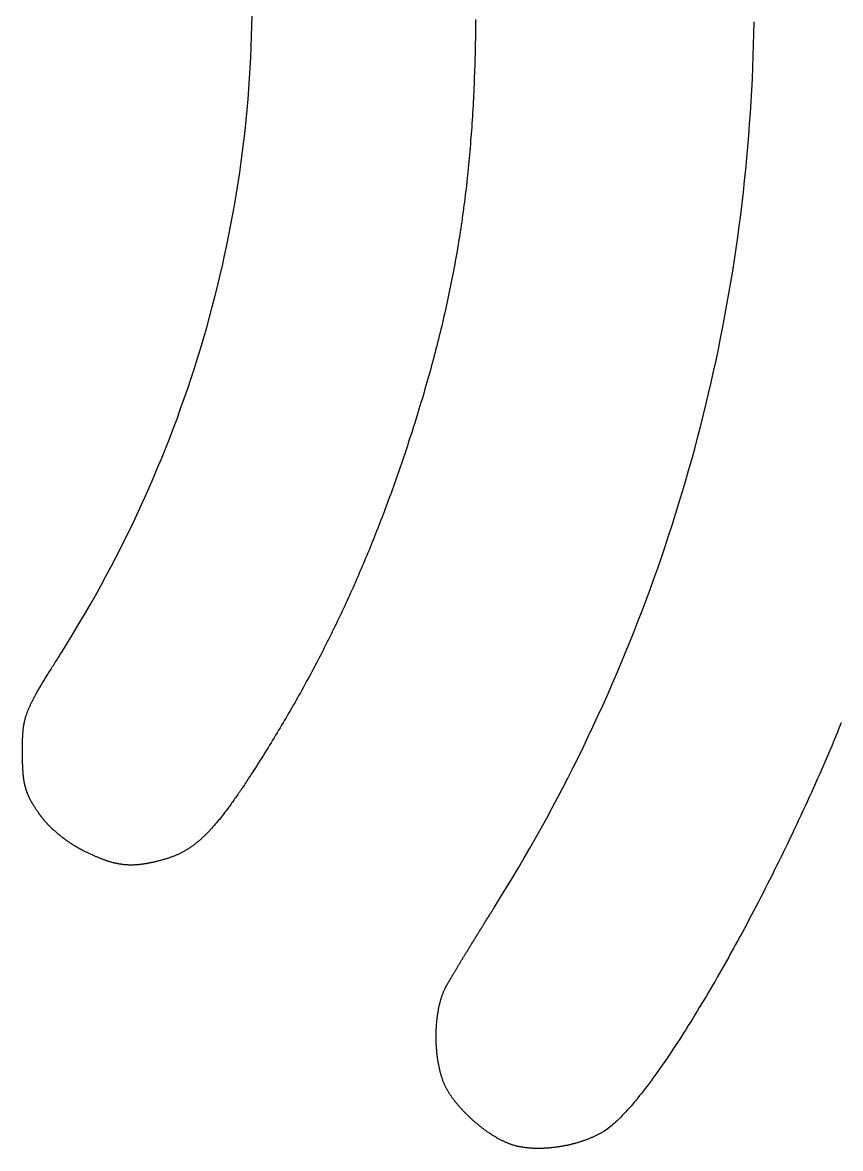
# Model space of a CAD drawing. Extents: x 0 to 527, y 0 to 420.
# Drawn here: x 504.28 to 508.03, y 26.54 to 31.71 of the extents above; entities that cross this region are included whole.
import ezdxf

# ---------------------------------------------------------------- set-up
doc = ezdxf.new("R2010")
doc.units = 0
doc.layers.get('0').update_dxf_attribs({"linetype": 'CONTINUOUS'})
doc.layers.add('LAYER_1', color=7, linetype='CONTINUOUS')

# ---------------------------------------------------------------- blocks, each defined once
blk = doc.blocks.new('LOGO')
at = {"layer": 'LAYER_1', "color": 5}
for points in [[(198.716, 95.4101, 0), (199.006, 95.8737, 0), (199.291, 96.3391, 0), (199.572, 96.8062, 0), (199.848, 97.2749, 0), (200.12, 97.7454, 0), (200.387, 98.2174, 0), (200.65, 98.6911, 0), (200.908, 99.1663, 0), (201.161, 99.643, 0), (201.41, 100.121, 0), (201.655, 100.601, 0), (201.895, 101.082, 0), (202.131, 101.565, 0), (202.362, 102.049, 0), (202.588, 102.534, 0), (202.81, 103.021, 0), (203.028, 103.509, 0), (203.24, 103.999, 0), (203.449, 104.489, 0), (203.653, 104.981, 0), (203.852, 105.474, 0), (204.047, 105.969, 0), (204.237, 106.464, 0), (204.423, 106.961, 0), (204.604, 107.458, 0), (204.781, 107.957, 0), (204.954, 108.457, 0), (205.121, 108.958, 0), (205.284, 109.459, 0), (205.443, 109.962, 0), (205.597, 110.466, 0), (205.747, 110.971, 0), (205.892, 111.476, 0), (206.033, 111.982, 0), (206.169, 112.489, 0), (206.3, 112.997, 0), (206.427, 113.506, 0), (206.55, 114.015, 0), (206.668, 114.526, 0), (206.781, 115.036, 0), (206.89, 115.548, 0), (206.994, 116.06, 0), (207.094, 116.573, 0), (207.189, 117.086, 0), (207.28, 117.6, 0), (207.366, 118.114, 0), (207.448, 118.629, 0), (207.525, 119.144, 0), (207.598, 119.66, 0), (207.666, 120.176, 0), (207.73, 120.693, 0), (207.789, 121.209, 0), (207.843, 121.727, 0), (207.893, 122.244, 0), (207.939, 122.762, 0), (207.98, 123.28, 0), (208.016, 123.798, 0), (208.048, 124.316, 0), (208.076, 124.835, 0), (208.098, 125.353, 0), (208.117, 125.872, 0), (208.131, 126.391, 0), (208.14, 126.91, 0)], [(220.139, 82.7983, 0), (220.44, 83.2806, 0), (220.737, 83.7647, 0), (221.031, 84.2506, 0), (221.322, 84.7383, 0), (221.609, 85.2278, 0), (221.892, 85.7191, 0), (222.173, 86.212, 0), (222.449, 86.7067, 0), (222.722, 87.203, 0), (222.992, 87.701, 0), (223.258, 88.2007, 0), (223.52, 88.7019, 0), (223.779, 89.2048, 0), (224.035, 89.7092, 0), (224.287, 90.2153, 0), (224.535, 90.7228, 0), (224.78, 91.2319, 0), (225.021, 91.7424, 0), (225.259, 92.2545, 0), (225.493, 92.768, 0), (225.724, 93.2829, 0), (225.951, 93.7992, 0), (226.175, 94.317, 0), (226.395, 94.8361, 0), (226.611, 95.3566, 0), (226.824, 95.8783, 0), (227.033, 96.4015, 0), (227.239, 96.9259, 0), (227.442, 97.4515, 0), (227.64, 97.9785, 0), (227.835, 98.5066, 0), (228.027, 99.036, 0), (228.215, 99.5665, 0), (228.399, 100.098, 0), (228.58, 100.631, 0), (228.757, 101.165, 0), (228.931, 101.7, 0), (229.101, 102.236, 0), (229.267, 102.774, 0), (229.43, 103.312, 0), (229.589, 103.851, 0), (229.745, 104.391, 0), (229.897, 104.933, 0), (230.045, 105.475, 0), (230.19, 106.018, 0), (230.331, 106.562, 0), (230.469, 107.107, 0), (230.602, 107.653, 0), (230.733, 108.2, 0), (230.859, 108.748, 0), (230.983, 109.296, 0), (231.102, 109.845, 0), (231.218, 110.395, 0), (231.33, 110.946, 0), (231.438, 111.497, 0), (231.543, 112.049, 0), (231.644, 112.602, 0), (231.742, 113.156, 0), (231.836, 113.71, 0), (231.926, 114.265, 0), (232.013, 114.82, 0), (232.096, 115.376, 0), (232.175, 115.933, 0), (232.251, 116.49, 0), (232.323, 117.048, 0), (232.391, 117.606, 0), (232.456, 118.165, 0), (232.516, 118.724, 0), (232.574, 119.283, 0), (232.627, 119.843, 0), (232.677, 120.404, 0), (232.723, 120.964, 0), (232.766, 121.525, 0), (232.805, 122.087, 0), (232.84, 122.649, 0), (232.871, 123.211, 0), (232.899, 123.773, 0), (232.923, 124.336, 0), (232.943, 124.899, 0), (232.96, 125.462, 0), (232.973, 126.025, 0), (232.982, 126.589, 0)], [(219.2, 126.704, 0), (219.199, 126.509, 0), (219.197, 126.316, 0), (219.195, 126.123, 0), (219.192, 125.932, 0), (219.189, 125.741, 0), (219.185, 125.551, 0), (219.182, 125.362, 0), (219.178, 125.173, 0), (219.173, 124.986, 0), (219.169, 124.799, 0), (219.163, 124.613, 0), (219.158, 124.428, 0), (219.152, 124.243, 0), (219.146, 124.06, 0), (219.139, 123.877, 0), (219.132, 123.694, 0), (219.125, 123.513, 0), (219.118, 123.332, 0), (219.11, 123.152, 0), (219.101, 122.973, 0), (219.092, 122.794, 0), (219.083, 122.616, 0), (219.074, 122.438, 0), (219.064, 122.261, 0), (219.054, 122.085, 0), (219.043, 121.909, 0), (219.032, 121.734, 0), (219.02, 121.56, 0), (219.009, 121.386, 0), (218.996, 121.213, 0), (218.984, 121.04, 0), (218.971, 120.868, 0), (218.957, 120.696, 0), (218.944, 120.525, 0), (218.929, 120.354, 0), (218.915, 120.184, 0), (218.9, 120.014, 0), (218.885, 119.844, 0), (218.869, 119.676, 0), (218.853, 119.507, 0), (218.836, 119.339, 0), (218.819, 119.172, 0), (218.802, 119.004, 0), (218.784, 118.838, 0), (218.765, 118.671, 0), (218.747, 118.505, 0), (218.728, 118.339, 0), (218.708, 118.174, 0), (218.688, 118.009, 0), (218.668, 117.844, 0), (218.647, 117.68, 0), (218.626, 117.516, 0), (218.604, 117.352, 0), (218.582, 117.189, 0), (218.56, 117.025, 0), (218.537, 116.862, 0), (218.513, 116.699, 0), (218.489, 116.537, 0), (218.465, 116.375, 0), (218.44, 116.212, 0), (218.415, 116.05, 0), (218.39, 115.889, 0), (218.363, 115.727, 0), (218.337, 115.566, 0), (218.31, 115.404, 0), (218.283, 115.243, 0), (218.255, 115.082, 0), (218.226, 114.921, 0), (218.198, 114.76, 0), (218.168, 114.599, 0), (218.139, 114.439, 0), (218.108, 114.278, 0), (218.078, 114.117, 0), (218.047, 113.957, 0), (218.015, 113.796, 0), (217.983, 113.636, 0), (217.951, 113.475, 0), (217.917, 113.314, 0), (217.884, 113.154, 0), (217.85, 112.993, 0), (217.816, 112.832, 0), (217.781, 112.672, 0), (217.745, 112.511, 0), (217.709, 112.35, 0), (217.673, 112.189, 0), (217.636, 112.028, 0), (217.599, 111.867, 0), (217.561, 111.705, 0), (217.523, 111.544, 0), (217.484, 111.382, 0), (217.444, 111.22, 0), (217.404, 111.058, 0), (217.364, 110.896, 0), (217.323, 110.734, 0), (217.282, 110.571, 0), (217.24, 110.408, 0), (217.198, 110.245, 0), (217.155, 110.082, 0), (217.111, 109.918, 0), (217.067, 109.754, 0), (217.023, 109.59, 0), (216.978, 109.426, 0), (216.932, 109.261, 0), (216.886, 109.096, 0), (216.84, 108.93, 0), (216.793, 108.764, 0), (216.745, 108.598, 0), (216.697, 108.432, 0), (216.649, 108.265, 0), (216.599, 108.098, 0), (216.55, 107.93, 0), (216.499, 107.762, 0), (216.449, 107.593, 0), (216.397, 107.424, 0), (216.345, 107.255, 0), (216.293, 107.085, 0), (216.24, 106.915, 0), (216.186, 106.744, 0), (216.132, 106.572, 0), (216.078, 106.4, 0), (216.023, 106.228, 0), (215.967, 106.055, 0)], [(215.967, 106.055, 0), (215.919, 105.908, 0), (215.872, 105.762, 0), (215.824, 105.616, 0), (215.775, 105.47, 0), (215.727, 105.325, 0), (215.679, 105.18, 0), (215.63, 105.035, 0), (215.582, 104.891, 0), (215.533, 104.747, 0), (215.484, 104.604, 0), (215.434, 104.461, 0), (215.385, 104.318, 0), (215.335, 104.176, 0), (215.286, 104.034, 0), (215.236, 103.892, 0), (215.186, 103.751, 0), (215.135, 103.61, 0), (215.085, 103.469, 0), (215.034, 103.329, 0), (214.983, 103.189, 0), (214.932, 103.05, 0), (214.881, 102.91, 0), (214.83, 102.772, 0), (214.778, 102.633, 0), (214.726, 102.495, 0), (214.674, 102.357, 0), (214.622, 102.219, 0), (214.57, 102.082, 0), (214.517, 101.945, 0), (214.465, 101.808, 0), (214.412, 101.672, 0), (214.359, 101.536, 0), (214.305, 101.4, 0), (214.252, 101.264, 0), (214.198, 101.129, 0), (214.144, 100.994, 0), (214.09, 100.859, 0), (214.035, 100.725, 0), (213.981, 100.591, 0), (213.926, 100.457, 0), (213.871, 100.323, 0), (213.816, 100.19, 0), (213.76, 100.057, 0), (213.704, 99.9238, 0), (213.649, 99.7912, 0), (213.592, 99.6588, 0), (213.536, 99.5267, 0), (213.479, 99.3948, 0), (213.423, 99.2632, 0), (213.365, 99.1318, 0), (213.308, 99.0006, 0), (213.251, 98.8697, 0), (213.193, 98.7389, 0), (213.135, 98.6084, 0), (213.077, 98.4781, 0), (213.018, 98.3481, 0), (212.959, 98.2182, 0), (212.9, 98.0885, 0), (212.841, 97.9591, 0), (212.782, 97.8298, 0), (212.722, 97.7007, 0), (212.662, 97.5719, 0), (212.602, 97.4432, 0), (212.541, 97.3147, 0), (212.48, 97.1863, 0), (212.419, 97.0582, 0), (212.358, 96.9302, 0), (212.297, 96.8024, 0), (212.235, 96.6748, 0), (212.173, 96.5473, 0), (212.11, 96.42, 0), (212.048, 96.2928, 0), (211.985, 96.1658, 0), (211.922, 96.039, 0), (211.858, 95.9123, 0), (211.795, 95.7857, 0), (211.731, 95.6593, 0), (211.666, 95.533, 0), (211.602, 95.4069, 0), (211.537, 95.2808, 0), (211.472, 95.1549, 0), (211.407, 95.0292, 0), (211.341, 94.9035, 0), (211.275, 94.778, 0), (211.209, 94.6525, 0), (211.142, 94.5272, 0), (211.076, 94.402, 0), (211.008, 94.2769, 0), (210.941, 94.1518, 0), (210.873, 94.0269, 0), (210.805, 93.9021, 0), (210.737, 93.7773, 0), (210.668, 93.6527, 0), (210.599, 93.5281, 0), (210.53, 93.4036, 0), (210.461, 93.2791, 0), (210.391, 93.1548, 0), (210.321, 93.0305, 0), (210.25, 92.9062, 0), (210.18, 92.7821, 0), (210.108, 92.658, 0), (210.037, 92.5339, 0), (209.965, 92.4099, 0), (209.893, 92.2859, 0), (209.821, 92.162, 0), (209.748, 92.0381, 0), (209.675, 91.9142, 0), (209.602, 91.7904, 0), (209.528, 91.6666, 0), (209.454, 91.5429, 0), (209.38, 91.4191, 0), (209.305, 91.2954, 0), (209.23, 91.1717, 0), (209.155, 91.048, 0), (209.079, 90.9243, 0), (209.003, 90.8006, 0), (208.927, 90.6769, 0), (208.85, 90.5532, 0), (208.773, 90.4295, 0), (208.696, 90.3058, 0), (208.618, 90.1821, 0), (208.54, 90.0584, 0), (208.461, 89.9346, 0), (208.383, 89.8108, 0), (208.303, 89.687, 0), (208.224, 89.5632, 0), (208.144, 89.4393, 0)], [(196.776, 90.4712, 0), (196.776, 90.5137, 0), (196.776, 90.5555, 0), (196.776, 90.5968, 0), (196.776, 90.6375, 0), (196.776, 90.6776, 0), (196.776, 90.7172, 0), (196.777, 90.7562, 0), (196.777, 90.7946, 0), (196.777, 90.8326, 0), (196.778, 90.87, 0), (196.778, 90.907, 0), (196.779, 90.9435, 0), (196.779, 90.9795, 0), (196.78, 91.015, 0), (196.781, 91.0501, 0), (196.782, 91.0848, 0), (196.783, 91.1191, 0), (196.784, 91.1529, 0), (196.785, 91.1864, 0), (196.786, 91.2195, 0), (196.788, 91.2523, 0), (196.789, 91.2847, 0), (196.791, 91.3168, 0), (196.793, 91.3485, 0), (196.795, 91.38, 0), (196.797, 91.4111, 0), (196.799, 91.442, 0), (196.802, 91.4726, 0), (196.805, 91.5029, 0), (196.807, 91.5331, 0), (196.81, 91.5629, 0), (196.813, 91.5926, 0), (196.817, 91.6221, 0), (196.82, 91.6514, 0), (196.824, 91.6805, 0), (196.828, 91.7094, 0), (196.832, 91.7383, 0), (196.837, 91.7669, 0), (196.841, 91.7955, 0), (196.846, 91.8239, 0), (196.851, 91.8523, 0), (196.856, 91.8806, 0), (196.862, 91.9088, 0), (196.867, 91.9369, 0), (196.873, 91.9651, 0), (196.88, 91.9932, 0), (196.886, 92.0212, 0), (196.893, 92.0493, 0), (196.9, 92.0774, 0), (196.907, 92.1055, 0), (196.915, 92.1337, 0), (196.923, 92.1619, 0), (196.931, 92.1902, 0), (196.94, 92.2186, 0), (196.948, 92.2471, 0), (196.957, 92.2756, 0), (196.967, 92.3043, 0), (196.976, 92.3331, 0), (196.987, 92.3621, 0), (196.997, 92.3912, 0), (197.008, 92.4206, 0), (197.019, 92.45, 0), (197.03, 92.4797, 0), (197.042, 92.5097, 0), (197.054, 92.5398, 0), (197.066, 92.5702, 0), (197.079, 92.6008, 0), (197.092, 92.6317, 0), (197.106, 92.6629, 0), (197.12, 92.6944, 0), (197.134, 92.7262, 0), (197.149, 92.7583, 0), (197.164, 92.7907, 0), (197.179, 92.8235, 0), (197.195, 92.8567, 0), (197.212, 92.8902, 0), (197.228, 92.9241, 0), (197.246, 92.9584, 0), (197.263, 92.9932, 0), (197.281, 93.0283, 0), (197.3, 93.0639, 0), (197.319, 93.1, 0), (197.338, 93.1365, 0), (197.358, 93.1735, 0), (197.378, 93.211, 0), (197.399, 93.249, 0), (197.42, 93.2876, 0), (197.442, 93.3266, 0), (197.464, 93.3663, 0), (197.487, 93.4064, 0), (197.51, 93.4472, 0), (197.534, 93.4885, 0), (197.558, 93.5305, 0), (197.582, 93.573, 0), (197.608, 93.6162, 0), (197.633, 93.66, 0), (197.66, 93.7045, 0), (197.686, 93.7497, 0), (197.714, 93.7955, 0), (197.741, 93.8421, 0), (197.77, 93.8893, 0), (197.799, 93.9373, 0), (197.828, 93.986, 0), (197.858, 94.0354, 0), (197.889, 94.0856, 0), (197.92, 94.1366, 0), (197.952, 94.1884, 0), (197.984, 94.2409, 0), (198.017, 94.2943, 0), (198.051, 94.3486, 0), (198.085, 94.4036, 0), (198.119, 94.4595, 0), (198.155, 94.5163, 0), (198.191, 94.574, 0), (198.227, 94.6326, 0), (198.264, 94.692, 0), (198.302, 94.7524, 0), (198.341, 94.8138, 0), (198.38, 94.876, 0), (198.42, 94.9393, 0), (198.46, 95.0035, 0), (198.501, 95.0687, 0), (198.543, 95.1349, 0), (198.585, 95.2022, 0), (198.628, 95.2704, 0), (198.672, 95.3397, 0), (198.716, 95.4101, 0)], [(237.297, 91.9069, 0), (237.204, 91.6796, 0), (237.111, 91.4519, 0), (237.017, 91.2239, 0), (236.922, 90.9955, 0), (236.826, 90.7668, 0), (236.729, 90.5378, 0), (236.631, 90.3086, 0), (236.533, 90.0793, 0), (236.433, 89.8497, 0), (236.333, 89.6201, 0), (236.233, 89.3903, 0), (236.131, 89.1605, 0), (236.029, 88.9307, 0), (235.927, 88.7009, 0), (235.823, 88.4711, 0), (235.719, 88.2414, 0), (235.615, 88.0119, 0), (235.51, 87.7825, 0), (235.404, 87.5533, 0), (235.298, 87.3243, 0), (235.191, 87.0956, 0), (235.084, 86.8672, 0), (234.976, 86.6391, 0), (234.868, 86.4113, 0), (234.759, 86.184, 0), (234.65, 85.9571, 0), (234.54, 85.7307, 0), (234.43, 85.5048, 0), (234.32, 85.2794, 0), (234.209, 85.0546, 0), (234.098, 84.8304, 0), (233.987, 84.6069, 0), (233.876, 84.384, 0), (233.764, 84.1619, 0), (233.652, 83.9405, 0), (233.54, 83.7199, 0), (233.427, 83.5001, 0), (233.315, 83.2812, 0), (233.202, 83.0631, 0), (233.089, 82.846, 0), (232.976, 82.6299, 0), (232.862, 82.4147, 0), (232.749, 82.2006, 0), (232.636, 81.9875, 0), (232.522, 81.7756, 0), (232.409, 81.5648, 0), (232.295, 81.3551, 0), (232.182, 81.1467, 0), (232.069, 80.9395, 0), (231.955, 80.7335, 0), (231.842, 80.5289, 0), (231.729, 80.3256, 0), (231.616, 80.1238, 0), (231.503, 79.9233, 0), (231.39, 79.7243, 0), (231.277, 79.5267, 0), (231.165, 79.3307, 0), (231.053, 79.1363, 0), (230.941, 78.9434, 0), (230.829, 78.7522, 0), (230.718, 78.5626, 0), (230.606, 78.3747, 0), (230.496, 78.1886, 0), (230.385, 78.0042, 0), (230.275, 77.8216, 0), (230.165, 77.6409, 0), (230.056, 77.462, 0), (229.947, 77.285, 0), (229.838, 77.11, 0), (229.73, 76.937, 0), (229.622, 76.7659, 0), (229.515, 76.5969, 0), (229.408, 76.43, 0), (229.302, 76.2652, 0), (229.197, 76.1026, 0), (229.092, 75.9422, 0), (228.987, 75.7839, 0), (228.883, 75.6279, 0), (228.78, 75.4743, 0), (228.678, 75.3229, 0), (228.576, 75.1739, 0), (228.475, 75.0273, 0), (228.374, 74.8832, 0), (228.274, 74.7415, 0), (228.175, 74.6023, 0), (228.077, 74.4656, 0), (227.98, 74.3315, 0), (227.883, 74.2001, 0), (227.787, 74.0712, 0), (227.692, 73.9451, 0), (227.598, 73.8216, 0), (227.505, 73.7009, 0), (227.412, 73.583, 0), (227.321, 73.4679, 0), (227.231, 73.3556, 0), (227.141, 73.2463, 0), (227.053, 73.1398, 0), (226.965, 73.0364, 0), (226.879, 72.9359, 0), (226.793, 72.8384, 0), (226.709, 72.744, 0), (226.626, 72.6527, 0), (226.543, 72.5645, 0), (226.462, 72.4795, 0), (226.382, 72.3977, 0), (226.304, 72.3192, 0), (226.226, 72.2439, 0), (226.15, 72.1719, 0), (226.075, 72.1033, 0), (226.001, 72.038, 0), (225.928, 71.9761, 0), (225.857, 71.9177, 0), (225.787, 71.8628, 0), (225.718, 71.8114, 0), (225.651, 71.7636, 0), (225.585, 71.7193, 0), (225.52, 71.6787, 0), (225.457, 71.6417, 0)], [(197.578, 87.4461, 0), (197.562, 87.4695, 0), (197.546, 87.4927, 0), (197.53, 87.5157, 0), (197.515, 87.5385, 0), (197.5, 87.5612, 0), (197.484, 87.5836, 0), (197.47, 87.6059, 0), (197.455, 87.628, 0), (197.44, 87.6499, 0), (197.426, 87.6717, 0), (197.412, 87.6933, 0), (197.398, 87.7148, 0), (197.384, 87.7361, 0), (197.371, 87.7573, 0), (197.357, 87.7784, 0), (197.344, 87.7993, 0), (197.331, 87.8201, 0), (197.319, 87.8408, 0), (197.306, 87.8613, 0), (197.294, 87.8818, 0), (197.282, 87.9021, 0), (197.27, 87.9223, 0), (197.258, 87.9425, 0), (197.246, 87.9626, 0), (197.235, 87.9825, 0), (197.223, 88.0024, 0), (197.212, 88.0222, 0), (197.201, 88.042, 0), (197.191, 88.0617, 0), (197.18, 88.0813, 0), (197.17, 88.1008, 0), (197.16, 88.1203, 0), (197.15, 88.1398, 0), (197.14, 88.1592, 0), (197.13, 88.1786, 0), (197.12, 88.198, 0), (197.111, 88.2173, 0), (197.102, 88.2366, 0), (197.093, 88.2559, 0), (197.084, 88.2752, 0), (197.075, 88.2944, 0), (197.067, 88.3137, 0), (197.058, 88.333, 0), (197.05, 88.3523, 0), (197.042, 88.3716, 0), (197.034, 88.3909, 0), (197.026, 88.4102, 0), (197.019, 88.4296, 0), (197.011, 88.449, 0), (197.004, 88.4684, 0), (196.997, 88.4879, 0), (196.99, 88.5074, 0), (196.983, 88.527, 0), (196.976, 88.5467, 0), (196.969, 88.5664, 0), (196.963, 88.5861, 0), (196.957, 88.606, 0), (196.95, 88.6259, 0), (196.944, 88.6459, 0), (196.938, 88.666, 0), (196.933, 88.6862, 0), (196.927, 88.7064, 0), (196.921, 88.7268, 0), (196.916, 88.7473, 0), (196.911, 88.7679, 0), (196.905, 88.7886, 0), (196.9, 88.8095, 0), (196.896, 88.8305, 0), (196.891, 88.8516, 0), (196.886, 88.8728, 0), (196.882, 88.8942, 0), (196.877, 88.9157, 0), (196.873, 88.9374, 0), (196.869, 88.9592, 0), (196.865, 88.9812, 0), (196.861, 89.0034, 0), (196.857, 89.0257, 0), (196.853, 89.0482, 0), (196.849, 89.0709, 0), (196.846, 89.0938, 0), (196.842, 89.1169, 0), (196.839, 89.1402, 0), (196.836, 89.1636, 0), (196.833, 89.1873, 0), (196.83, 89.2112, 0), (196.827, 89.2353, 0), (196.824, 89.2596, 0), (196.821, 89.2842, 0), (196.819, 89.309, 0), (196.816, 89.334, 0), (196.814, 89.3593, 0), (196.811, 89.3848, 0), (196.809, 89.4105, 0), (196.807, 89.4366, 0), (196.805, 89.4628, 0), (196.803, 89.4894, 0), (196.801, 89.5162, 0), (196.799, 89.5433, 0), (196.797, 89.5707, 0), (196.796, 89.5983, 0), (196.794, 89.6263, 0), (196.793, 89.6545, 0), (196.791, 89.6831, 0), (196.79, 89.7119, 0), (196.788, 89.7411, 0), (196.787, 89.7705, 0), (196.786, 89.8003, 0), (196.785, 89.8305, 0), (196.784, 89.8609, 0), (196.783, 89.8917, 0), (196.782, 89.9228, 0), (196.781, 89.9543, 0), (196.781, 89.9861, 0), (196.78, 90.0183, 0), (196.779, 90.0508, 0), (196.779, 90.0837, 0), (196.778, 90.117, 0), (196.778, 90.1507, 0), (196.777, 90.1847, 0), (196.777, 90.2191, 0), (196.777, 90.2539, 0), (196.776, 90.2891, 0), (196.776, 90.3247, 0), (196.776, 90.3607, 0), (196.776, 90.3971, 0), (196.776, 90.4339, 0), (196.776, 90.4712, 0)], [(208.144, 89.4393, 0), (208.1, 89.3707, 0), (208.056, 89.3028, 0), (208.012, 89.2356, 0), (207.968, 89.1691, 0), (207.925, 89.1034, 0), (207.883, 89.0384, 0), (207.84, 88.9741, 0), (207.798, 88.9105, 0), (207.756, 88.8475, 0), (207.715, 88.7853, 0), (207.673, 88.7238, 0), (207.632, 88.663, 0), (207.592, 88.6028, 0), (207.551, 88.5433, 0), (207.511, 88.4845, 0), (207.472, 88.4264, 0), (207.432, 88.3689, 0), (207.393, 88.3121, 0), (207.354, 88.256, 0), (207.315, 88.2005, 0), (207.276, 88.1456, 0), (207.238, 88.0914, 0), (207.2, 88.0379, 0), (207.163, 87.985, 0), (207.125, 87.9327, 0), (207.088, 87.881, 0), (207.051, 87.83, 0), (207.014, 87.7796, 0), (206.977, 87.7297, 0), (206.941, 87.6806, 0), (206.905, 87.632, 0), (206.869, 87.584, 0), (206.833, 87.5366, 0), (206.797, 87.4898, 0), (206.762, 87.4436, 0), (206.727, 87.398, 0), (206.692, 87.3529, 0), (206.657, 87.3085, 0), (206.622, 87.2646, 0), (206.588, 87.2213, 0), (206.553, 87.1785, 0), (206.519, 87.1363, 0), (206.485, 87.0947, 0), (206.451, 87.0536, 0), (206.418, 87.013, 0), (206.384, 86.973, 0), (206.351, 86.9336, 0), (206.318, 86.8946, 0), (206.284, 86.8563, 0), (206.251, 86.8184, 0), (206.219, 86.781, 0), (206.186, 86.7442, 0), (206.153, 86.7079, 0), (206.121, 86.6721, 0), (206.088, 86.6368, 0), (206.056, 86.6019, 0), (206.024, 86.5676, 0), (205.992, 86.5338, 0), (205.959, 86.5005, 0), (205.928, 86.4676, 0), (205.896, 86.4353, 0), (205.864, 86.4034, 0), (205.832, 86.3719, 0), (205.8, 86.341, 0), (205.769, 86.3105, 0), (205.737, 86.2804, 0), (205.706, 86.2508, 0), (205.674, 86.2217, 0), (205.643, 86.193, 0), (205.612, 86.1648, 0), (205.58, 86.1369, 0), (205.549, 86.1096, 0), (205.518, 86.0826, 0), (205.487, 86.0561, 0), (205.455, 86.03, 0), (205.424, 86.0043, 0), (205.393, 85.979, 0), (205.362, 85.9541, 0), (205.331, 85.9296, 0), (205.3, 85.9055, 0), (205.268, 85.8818, 0), (205.237, 85.8585, 0), (205.206, 85.8356, 0), (205.175, 85.8131, 0), (205.144, 85.7909, 0), (205.112, 85.7691, 0), (205.081, 85.7477, 0), (205.05, 85.7267, 0), (205.018, 85.706, 0), (204.987, 85.6857, 0), (204.955, 85.6657, 0), (204.924, 85.646, 0), (204.892, 85.6267, 0), (204.861, 85.6078, 0), (204.829, 85.5892, 0), (204.797, 85.5709, 0), (204.765, 85.5529, 0), (204.733, 85.5353, 0), (204.701, 85.5179, 0), (204.669, 85.5009, 0), (204.637, 85.4842, 0), (204.604, 85.4678, 0), (204.572, 85.4517, 0), (204.54, 85.4359, 0), (204.507, 85.4204, 0), (204.474, 85.4052, 0), (204.441, 85.3902, 0), (204.408, 85.3755, 0), (204.375, 85.3612, 0), (204.342, 85.347, 0), (204.308, 85.3332, 0), (204.275, 85.3196, 0), (204.241, 85.3063, 0), (204.207, 85.2932, 0), (204.173, 85.2803, 0), (204.139, 85.2678, 0), (204.105, 85.2554, 0), (204.071, 85.2433, 0), (204.036, 85.2314, 0), (204.001, 85.2198, 0), (203.966, 85.2083, 0), (203.931, 85.1971, 0), (203.895, 85.1861, 0), (203.86, 85.1754, 0), (203.824, 85.1648, 0), (203.788, 85.1544, 0), (203.752, 85.1442, 0)], [(199.827, 85.5676, 0), (199.806, 85.5782, 0), (199.785, 85.5889, 0), (199.764, 85.5997, 0), (199.743, 85.6105, 0), (199.722, 85.6215, 0), (199.701, 85.6326, 0), (199.68, 85.6437, 0), (199.659, 85.655, 0), (199.638, 85.6663, 0), (199.617, 85.6778, 0), (199.596, 85.6893, 0), (199.575, 85.7009, 0), (199.554, 85.7126, 0), (199.533, 85.7244, 0), (199.512, 85.7362, 0), (199.491, 85.7482, 0), (199.471, 85.7602, 0), (199.45, 85.7723, 0), (199.429, 85.7845, 0), (199.409, 85.7968, 0), (199.388, 85.8092, 0), (199.367, 85.8216, 0), (199.347, 85.8341, 0), (199.326, 85.8468, 0), (199.306, 85.8594, 0), (199.285, 85.8722, 0), (199.265, 85.8851, 0), (199.245, 85.898, 0), (199.224, 85.911, 0), (199.204, 85.924, 0), (199.184, 85.9372, 0), (199.164, 85.9504, 0), (199.144, 85.9637, 0), (199.124, 85.9771, 0), (199.103, 85.9905, 0), (199.083, 86.004, 0), (199.064, 86.0176, 0), (199.044, 86.0313, 0), (199.024, 86.045, 0), (199.004, 86.0588, 0), (198.984, 86.0727, 0), (198.965, 86.0866, 0), (198.945, 86.1006, 0), (198.925, 86.1146, 0), (198.906, 86.1288, 0), (198.886, 86.143, 0), (198.867, 86.1572, 0), (198.848, 86.1715, 0), (198.828, 86.1859, 0), (198.809, 86.2004, 0), (198.79, 86.2149, 0), (198.771, 86.2295, 0), (198.752, 86.2441, 0), (198.733, 86.2588, 0), (198.714, 86.2735, 0), (198.695, 86.2883, 0), (198.676, 86.3032, 0), (198.658, 86.3181, 0), (198.639, 86.3331, 0), (198.62, 86.3481, 0), (198.602, 86.3632, 0), (198.584, 86.3783, 0), (198.565, 86.3935, 0), (198.547, 86.4088, 0), (198.529, 86.4241, 0), (198.511, 86.4394, 0), (198.492, 86.4548, 0), (198.475, 86.4703, 0), (198.457, 86.4858, 0), (198.439, 86.5013, 0), (198.421, 86.5169, 0), (198.403, 86.5326, 0), (198.386, 86.5483, 0), (198.368, 86.564, 0), (198.351, 86.5798, 0), (198.333, 86.5956, 0), (198.316, 86.6115, 0), (198.299, 86.6274, 0), (198.282, 86.6434, 0), (198.265, 86.6594, 0), (198.248, 86.6754, 0), (198.231, 86.6915, 0), (198.214, 86.7076, 0), (198.198, 86.7238, 0), (198.181, 86.74, 0), (198.165, 86.7562, 0), (198.148, 86.7725, 0), (198.132, 86.7888, 0), (198.116, 86.8051, 0), (198.1, 86.8215, 0), (198.084, 86.8379, 0), (198.068, 86.8544, 0), (198.052, 86.8708, 0), (198.036, 86.8874, 0), (198.021, 86.9039, 0), (198.005, 86.9205, 0), (197.99, 86.9371, 0), (197.974, 86.9537, 0), (197.959, 86.9704, 0), (197.944, 86.9871, 0), (197.929, 87.0038, 0), (197.914, 87.0206, 0), (197.899, 87.0373, 0), (197.885, 87.0541, 0), (197.87, 87.071, 0), (197.856, 87.0878, 0), (197.841, 87.1047, 0), (197.827, 87.1216, 0), (197.813, 87.1385, 0), (197.799, 87.1555, 0), (197.785, 87.1724, 0), (197.771, 87.1894, 0), (197.757, 87.2064, 0), (197.744, 87.2234, 0), (197.73, 87.2405, 0), (197.717, 87.2575, 0), (197.704, 87.2746, 0), (197.691, 87.2917, 0), (197.678, 87.3088, 0), (197.665, 87.3259, 0), (197.652, 87.3431, 0), (197.64, 87.3602, 0), (197.627, 87.3774, 0), (197.615, 87.3945, 0), (197.602, 87.4117, 0), (197.59, 87.4289, 0), (197.578, 87.4461, 0)], [(203.752, 85.1442, 0), (203.714, 85.1339, 0), (203.677, 85.1237, 0), (203.64, 85.1138, 0), (203.604, 85.104, 0), (203.567, 85.0944, 0), (203.531, 85.085, 0), (203.496, 85.0759, 0), (203.46, 85.0669, 0), (203.425, 85.0581, 0), (203.39, 85.0496, 0), (203.355, 85.0412, 0), (203.321, 85.033, 0), (203.287, 85.0251, 0), (203.253, 85.0173, 0), (203.219, 85.0097, 0), (203.186, 85.0024, 0), (203.153, 84.9952, 0), (203.12, 84.9883, 0), (203.087, 84.9815, 0), (203.054, 84.975, 0), (203.022, 84.9687, 0), (202.99, 84.9625, 0), (202.958, 84.9566, 0), (202.926, 84.9509, 0), (202.895, 84.9454, 0), (202.863, 84.9401, 0), (202.832, 84.935, 0), (202.801, 84.9302, 0), (202.771, 84.9255, 0), (202.74, 84.921, 0), (202.709, 84.9168, 0), (202.679, 84.9128, 0), (202.649, 84.9089, 0), (202.619, 84.9053, 0), (202.589, 84.9019, 0), (202.559, 84.8988, 0), (202.53, 84.8958, 0), (202.501, 84.8931, 0), (202.471, 84.8905, 0), (202.442, 84.8882, 0), (202.413, 84.8861, 0), (202.384, 84.8842, 0), (202.355, 84.8825, 0), (202.326, 84.8811, 0), (202.298, 84.8798, 0), (202.269, 84.8788, 0), (202.241, 84.878, 0), (202.212, 84.8775, 0), (202.184, 84.8771, 0), (202.156, 84.877, 0), (202.128, 84.877, 0), (202.1, 84.8773, 0), (202.072, 84.8779, 0), (202.044, 84.8786, 0), (202.016, 84.8796, 0), (201.988, 84.8808, 0), (201.96, 84.8822, 0), (201.932, 84.8839, 0), (201.904, 84.8857, 0), (201.877, 84.8878, 0), (201.849, 84.8901, 0), (201.821, 84.8927, 0), (201.794, 84.8955, 0), (201.766, 84.8985, 0), (201.738, 84.9017, 0), (201.711, 84.9051, 0), (201.683, 84.9088, 0), (201.655, 84.9127, 0), (201.627, 84.9169, 0), (201.6, 84.9213, 0), (201.572, 84.9259, 0), (201.544, 84.9307, 0), (201.516, 84.9358, 0), (201.488, 84.9411, 0), (201.461, 84.9466, 0), (201.433, 84.9524, 0), (201.405, 84.9584, 0), (201.376, 84.9646, 0), (201.348, 84.9711, 0), (201.32, 84.9778, 0), (201.292, 84.9847, 0), (201.263, 84.9919, 0), (201.235, 84.9993, 0), (201.206, 85.007, 0), (201.178, 85.0149, 0), (201.149, 85.023, 0), (201.12, 85.0314, 0), (201.091, 85.04, 0), (201.062, 85.0488, 0), (201.033, 85.0579, 0), (201.004, 85.0673, 0), (200.974, 85.0768, 0), (200.945, 85.0866, 0), (200.915, 85.0967, 0), (200.885, 85.107, 0), (200.855, 85.1175, 0), (200.825, 85.1283, 0), (200.795, 85.1393, 0), (200.764, 85.1506, 0), (200.734, 85.1621, 0), (200.703, 85.1739, 0), (200.672, 85.1859, 0), (200.641, 85.1981, 0), (200.61, 85.2107, 0), (200.578, 85.2234, 0), (200.546, 85.2364, 0), (200.515, 85.2496, 0), (200.482, 85.2631, 0), (200.45, 85.2769, 0), (200.418, 85.2909, 0), (200.385, 85.3051, 0), (200.352, 85.3196, 0), (200.319, 85.3344, 0), (200.285, 85.3494, 0), (200.252, 85.3646, 0), (200.218, 85.3801, 0), (200.183, 85.3959, 0), (200.149, 85.4119, 0), (200.114, 85.4282, 0), (200.08, 85.4447, 0), (200.044, 85.4615, 0), (200.009, 85.4785, 0), (199.973, 85.4958, 0), (199.937, 85.5134, 0), (199.901, 85.5312, 0), (199.864, 85.5493, 0), (199.827, 85.5676, 0)], [(217.731, 78.8472, 0), (217.737, 78.8592, 0), (217.744, 78.8716, 0), (217.751, 78.8846, 0), (217.759, 78.898, 0), (217.767, 78.9119, 0), (217.775, 78.9262, 0), (217.783, 78.941, 0), (217.792, 78.9562, 0), (217.8, 78.9718, 0), (217.81, 78.988, 0), (217.819, 79.0045, 0), (217.829, 79.0215, 0), (217.839, 79.0389, 0), (217.849, 79.0567, 0), (217.86, 79.0749, 0), (217.87, 79.0936, 0), (217.881, 79.1127, 0), (217.893, 79.1322, 0), (217.904, 79.152, 0), (217.916, 79.1723, 0), (217.928, 79.193, 0), (217.941, 79.2141, 0), (217.953, 79.2355, 0), (217.966, 79.2573, 0), (217.979, 79.2796, 0), (217.992, 79.3022, 0), (218.006, 79.3251, 0), (218.02, 79.3484, 0), (218.034, 79.3721, 0), (218.048, 79.3962, 0), (218.062, 79.4206, 0), (218.077, 79.4453, 0), (218.092, 79.4704, 0), (218.107, 79.4959, 0), (218.122, 79.5217, 0), (218.138, 79.5478, 0), (218.154, 79.5742, 0), (218.17, 79.601, 0), (218.186, 79.6281, 0), (218.202, 79.6555, 0), (218.219, 79.6832, 0), (218.236, 79.7113, 0), (218.253, 79.7396, 0), (218.27, 79.7683, 0), (218.287, 79.7972, 0), (218.305, 79.8264, 0), (218.323, 79.856, 0), (218.341, 79.8858, 0), (218.359, 79.9159, 0), (218.377, 79.9462, 0), (218.396, 79.9769, 0), (218.415, 80.0078, 0), (218.433, 80.039, 0), (218.452, 80.0704, 0), (218.472, 80.1021, 0), (218.491, 80.1341, 0), (218.511, 80.1663, 0), (218.53, 80.1987, 0), (218.55, 80.2314, 0), (218.57, 80.2643, 0), (218.59, 80.2975, 0), (218.611, 80.3309, 0), (218.631, 80.3645, 0), (218.652, 80.3983, 0), (218.672, 80.4324, 0), (218.693, 80.4666, 0), (218.714, 80.5011, 0), (218.736, 80.5358, 0), (218.757, 80.5707, 0), (218.778, 80.6057, 0), (218.8, 80.641, 0), (218.822, 80.6765, 0), (218.843, 80.7121, 0), (218.865, 80.7479, 0), (218.887, 80.7839, 0), (218.91, 80.8201, 0), (218.932, 80.8564, 0), (218.954, 80.8929, 0), (218.977, 80.9296, 0), (218.999, 80.9664, 0), (219.022, 81.0034, 0), (219.045, 81.0405, 0), (219.068, 81.0778, 0), (219.091, 81.1152, 0), (219.114, 81.1527, 0), (219.137, 81.1904, 0), (219.161, 81.2282, 0), (219.184, 81.2661, 0), (219.207, 81.3041, 0), (219.231, 81.3423, 0), (219.255, 81.3805, 0), (219.278, 81.4189, 0), (219.302, 81.4574, 0), (219.326, 81.496, 0), (219.35, 81.5346, 0), (219.374, 81.5734, 0), (219.398, 81.6123, 0), (219.422, 81.6512, 0), (219.446, 81.6902, 0), (219.471, 81.7293, 0), (219.495, 81.7684, 0), (219.519, 81.8077, 0), (219.544, 81.847, 0), (219.568, 81.8863, 0), (219.593, 81.9257, 0), (219.617, 81.9652, 0), (219.642, 82.0047, 0), (219.666, 82.0442, 0), (219.691, 82.0838, 0), (219.716, 82.1234, 0), (219.741, 82.1631, 0), (219.765, 82.2027, 0), (219.79, 82.2424, 0), (219.815, 82.2821, 0), (219.84, 82.3219, 0), (219.865, 82.3616, 0), (219.89, 82.4014, 0), (219.914, 82.4411, 0), (219.939, 82.4809, 0), (219.964, 82.5206, 0), (219.989, 82.5603, 0), (220.014, 82.6, 0), (220.039, 82.6397, 0), (220.064, 82.6794, 0), (220.089, 82.7191, 0), (220.114, 82.7587, 0), (220.139, 82.7983, 0)], [(217.696, 73.9524, 0), (217.681, 73.983, 0), (217.667, 74.014, 0), (217.653, 74.0455, 0), (217.64, 74.0773, 0), (217.626, 74.1096, 0), (217.613, 74.1423, 0), (217.6, 74.1753, 0), (217.588, 74.2088, 0), (217.575, 74.2426, 0), (217.563, 74.2768, 0), (217.551, 74.3113, 0), (217.539, 74.3463, 0), (217.528, 74.3815, 0), (217.517, 74.4171, 0), (217.506, 74.4531, 0), (217.495, 74.4893, 0), (217.484, 74.5259, 0), (217.474, 74.5628, 0), (217.464, 74.6, 0), (217.454, 74.6375, 0), (217.444, 74.6753, 0), (217.435, 74.7134, 0), (217.426, 74.7517, 0), (217.417, 74.7903, 0), (217.408, 74.8292, 0), (217.4, 74.8683, 0), (217.391, 74.9077, 0), (217.383, 74.9473, 0), (217.376, 74.9872, 0), (217.368, 75.0273, 0), (217.361, 75.0675, 0), (217.354, 75.1081, 0), (217.347, 75.1488, 0), (217.34, 75.1897, 0), (217.334, 75.2308, 0), (217.328, 75.272, 0), (217.322, 75.3135, 0), (217.316, 75.3551, 0), (217.31, 75.3969, 0), (217.305, 75.4388, 0), (217.3, 75.4809, 0), (217.296, 75.5231, 0), (217.291, 75.5654, 0), (217.287, 75.6079, 0), (217.283, 75.6505, 0), (217.279, 75.6932, 0), (217.275, 75.736, 0), (217.272, 75.7788, 0), (217.269, 75.8218, 0), (217.266, 75.8649, 0), (217.263, 75.908, 0), (217.261, 75.9512, 0), (217.258, 75.9944, 0), (217.256, 76.0378, 0), (217.255, 76.0811, 0), (217.253, 76.1245, 0), (217.252, 76.1679, 0), (217.251, 76.2113, 0), (217.25, 76.2548, 0), (217.249, 76.2982, 0), (217.249, 76.3417, 0), (217.249, 76.3851, 0), (217.249, 76.4286, 0), (217.249, 76.472, 0), (217.25, 76.5154, 0), (217.251, 76.5587, 0), (217.252, 76.602, 0), (217.253, 76.6453, 0), (217.254, 76.6885, 0), (217.256, 76.7316, 0), (217.258, 76.7747, 0), (217.26, 76.8177, 0), (217.262, 76.8606, 0), (217.265, 76.9034, 0), (217.268, 76.9461, 0), (217.271, 76.9887, 0), (217.274, 77.0311, 0), (217.278, 77.0735, 0), (217.282, 77.1157, 0), (217.286, 77.1578, 0), (217.29, 77.1997, 0), (217.294, 77.2415, 0), (217.299, 77.2832, 0), (217.304, 77.3246, 0), (217.309, 77.3659, 0), (217.314, 77.407, 0), (217.32, 77.448, 0), (217.326, 77.4887, 0), (217.332, 77.5292, 0), (217.338, 77.5695, 0), (217.345, 77.6096, 0), (217.351, 77.6495, 0), (217.358, 77.6891, 0), (217.365, 77.7285, 0), (217.373, 77.7677, 0), (217.381, 77.8066, 0), (217.388, 77.8452, 0), (217.397, 77.8836, 0), (217.405, 77.9217, 0), (217.413, 77.9595, 0), (217.422, 77.997, 0), (217.431, 78.0342, 0), (217.441, 78.0712, 0), (217.45, 78.1078, 0), (217.46, 78.1441, 0), (217.47, 78.18, 0), (217.48, 78.2157, 0), (217.49, 78.251, 0), (217.501, 78.2859, 0), (217.512, 78.3205, 0), (217.523, 78.3547, 0), (217.534, 78.3886, 0), (217.546, 78.4221, 0), (217.557, 78.4552, 0), (217.569, 78.4879, 0), (217.582, 78.5202, 0), (217.594, 78.5521, 0), (217.607, 78.5836, 0), (217.62, 78.6146, 0), (217.633, 78.6453, 0), (217.646, 78.6755, 0), (217.66, 78.7052, 0), (217.673, 78.7345, 0), (217.687, 78.7634, 0), (217.702, 78.7918, 0), (217.716, 78.8197, 0), (217.731, 78.8472, 0)], [(221.047, 71.0243, 0), (221.019, 71.0333, 0), (220.99, 71.0426, 0), (220.962, 71.0523, 0), (220.933, 71.0624, 0), (220.904, 71.0728, 0), (220.875, 71.0837, 0), (220.846, 71.0949, 0), (220.817, 71.1064, 0), (220.788, 71.1183, 0), (220.758, 71.1306, 0), (220.728, 71.1432, 0), (220.699, 71.1562, 0), (220.669, 71.1695, 0), (220.639, 71.1831, 0), (220.609, 71.1971, 0), (220.579, 71.2114, 0), (220.549, 71.226, 0), (220.519, 71.241, 0), (220.488, 71.2562, 0), (220.458, 71.2718, 0), (220.427, 71.2877, 0), (220.397, 71.3039, 0), (220.366, 71.3204, 0), (220.335, 71.3372, 0), (220.305, 71.3543, 0), (220.274, 71.3717, 0), (220.243, 71.3894, 0), (220.212, 71.4074, 0), (220.181, 71.4256, 0), (220.151, 71.4442, 0), (220.12, 71.463, 0), (220.089, 71.482, 0), (220.058, 71.5014, 0), (220.027, 71.521, 0), (219.996, 71.5408, 0), (219.965, 71.5609, 0), (219.934, 71.5813, 0), (219.903, 71.6019, 0), (219.872, 71.6227, 0), (219.841, 71.6438, 0), (219.81, 71.6651, 0), (219.779, 71.6866, 0), (219.748, 71.7084, 0), (219.717, 71.7304, 0), (219.686, 71.7526, 0), (219.655, 71.775, 0), (219.625, 71.7977, 0), (219.594, 71.8205, 0), (219.563, 71.8436, 0), (219.533, 71.8668, 0), (219.502, 71.8903, 0), (219.472, 71.9139, 0), (219.441, 71.9377, 0), (219.411, 71.9617, 0), (219.381, 71.9859, 0), (219.351, 72.0103, 0), (219.321, 72.0348, 0), (219.291, 72.0595, 0), (219.261, 72.0844, 0), (219.231, 72.1095, 0), (219.201, 72.1346, 0), (219.172, 72.16, 0), (219.142, 72.1855, 0), (219.113, 72.2111, 0), (219.084, 72.2369, 0), (219.055, 72.2628, 0), (219.026, 72.2889, 0), (218.997, 72.3151, 0), (218.968, 72.3414, 0), (218.94, 72.3678, 0), (218.911, 72.3944, 0), (218.883, 72.421, 0), (218.855, 72.4478, 0), (218.827, 72.4747, 0), (218.799, 72.5017, 0), (218.772, 72.5288, 0), (218.744, 72.556, 0), (218.717, 72.5832, 0), (218.69, 72.6106, 0), (218.663, 72.638, 0), (218.637, 72.6656, 0), (218.61, 72.6932, 0), (218.584, 72.7209, 0), (218.558, 72.7486, 0), (218.532, 72.7764, 0), (218.506, 72.8043, 0), (218.481, 72.8322, 0), (218.456, 72.8602, 0), (218.431, 72.8882, 0), (218.406, 72.9163, 0), (218.382, 72.9445, 0), (218.358, 72.9726, 0), (218.334, 73.0008, 0), (218.31, 73.029, 0), (218.286, 73.0573, 0), (218.263, 73.0856, 0), (218.24, 73.1139, 0), (218.217, 73.1422, 0), (218.195, 73.1705, 0), (218.173, 73.1988, 0), (218.151, 73.2271, 0), (218.129, 73.2555, 0), (218.108, 73.2838, 0), (218.087, 73.3121, 0), (218.066, 73.3404, 0), (218.046, 73.3687, 0), (218.026, 73.397, 0), (218.006, 73.4252, 0), (217.987, 73.4535, 0), (217.968, 73.4816, 0), (217.949, 73.5098, 0), (217.93, 73.5379, 0), (217.912, 73.566, 0), (217.894, 73.594, 0), (217.877, 73.622, 0), (217.86, 73.6499, 0), (217.843, 73.6778, 0), (217.827, 73.7056, 0), (217.811, 73.7333, 0), (217.795, 73.761, 0), (217.78, 73.7886, 0), (217.765, 73.8161, 0), (217.75, 73.8435, 0), (217.736, 73.8709, 0), (217.722, 73.8981, 0), (217.709, 73.9253, 0), (217.696, 73.9524, 0)], [(225.457, 71.6417, 0), (225.426, 71.6247, 0), (225.395, 71.6078, 0), (225.364, 71.5911, 0), (225.333, 71.5746, 0), (225.302, 71.5583, 0), (225.27, 71.5421, 0), (225.238, 71.5262, 0), (225.206, 71.5103, 0), (225.174, 71.4947, 0), (225.141, 71.4792, 0), (225.109, 71.4639, 0), (225.076, 71.4488, 0), (225.043, 71.4339, 0), (225.01, 71.4191, 0), (224.976, 71.4045, 0), (224.943, 71.3901, 0), (224.909, 71.3759, 0), (224.875, 71.3618, 0), (224.841, 71.348, 0), (224.807, 71.3343, 0), (224.772, 71.3208, 0), (224.738, 71.3074, 0), (224.703, 71.2943, 0), (224.668, 71.2813, 0), (224.633, 71.2685, 0), (224.598, 71.2559, 0), (224.563, 71.2435, 0), (224.528, 71.2313, 0), (224.492, 71.2192, 0), (224.457, 71.2074, 0), (224.421, 71.1957, 0), (224.385, 71.1842, 0), (224.349, 71.1729, 0), (224.313, 71.1618, 0), (224.277, 71.1509, 0), (224.241, 71.1401, 0), (224.204, 71.1296, 0), (224.168, 71.1192, 0), (224.132, 71.109, 0), (224.095, 71.0991, 0), (224.058, 71.0893, 0), (224.022, 71.0797, 0), (223.985, 71.0703, 0), (223.948, 71.0611, 0), (223.911, 71.052, 0), (223.874, 71.0432, 0), (223.837, 71.0346, 0), (223.8, 71.0262, 0), (223.763, 71.0179, 0), (223.726, 71.0099, 0), (223.688, 71.002, 0), (223.651, 70.9944, 0), (223.614, 70.987, 0), (223.577, 70.9797, 0), (223.539, 70.9727, 0), (223.502, 70.9658, 0), (223.465, 70.9592, 0), (223.427, 70.9527, 0), (223.39, 70.9465, 0), (223.352, 70.9404, 0), (223.315, 70.9346, 0), (223.278, 70.9289, 0), (223.24, 70.9235, 0), (223.203, 70.9183, 0), (223.166, 70.9132, 0), (223.128, 70.9084, 0), (223.091, 70.9038, 0), (223.054, 70.8994, 0), (223.017, 70.8952, 0), (222.979, 70.8912, 0), (222.942, 70.8874, 0), (222.905, 70.8838, 0), (222.868, 70.8805, 0), (222.831, 70.8773, 0), (222.794, 70.8744, 0), (222.757, 70.8716, 0), (222.72, 70.8691, 0), (222.684, 70.8668, 0), (222.647, 70.8647, 0), (222.61, 70.8628, 0), (222.574, 70.8611, 0), (222.537, 70.8596, 0), (222.501, 70.8584, 0), (222.465, 70.8574, 0), (222.429, 70.8565, 0), (222.393, 70.8559, 0), (222.357, 70.8556, 0), (222.321, 70.8554, 0), (222.285, 70.8554, 0), (222.249, 70.8557, 0), (222.214, 70.8562, 0), (222.178, 70.8569, 0), (222.143, 70.8578, 0), (222.108, 70.859, 0), (222.073, 70.8604, 0), (222.038, 70.8619, 0), (222.003, 70.8638, 0), (221.969, 70.8658, 0), (221.934, 70.8681, 0), (221.9, 70.8705, 0), (221.866, 70.8733, 0), (221.832, 70.8762, 0), (221.798, 70.8793, 0), (221.765, 70.8827, 0), (221.731, 70.8863, 0), (221.698, 70.8902, 0), (221.665, 70.8943, 0), (221.632, 70.8986, 0), (221.599, 70.9031, 0), (221.567, 70.9078, 0), (221.534, 70.9128, 0), (221.502, 70.918, 0), (221.47, 70.9235, 0), (221.439, 70.9292, 0), (221.407, 70.9351, 0), (221.376, 70.9412, 0), (221.345, 70.9476, 0), (221.314, 70.9542, 0), (221.283, 70.961, 0), (221.253, 70.9681, 0), (221.223, 70.9754, 0), (221.193, 70.983, 0), (221.163, 70.9908, 0), (221.134, 70.9988, 0), (221.105, 71.0071, 0), (221.076, 71.0156, 0), (221.047, 71.0243, 0)]]:
    blk.add_polyline3d(points, dxfattribs=at)

msp = doc.modelspace()

# ---------------------------------------------------------------- block references
at = {"color": 5, "xscale": 0.0928071272272585, "yscale": 0.0928071272272585, "zscale": 0.0928071272272585}
msp.add_blockref('LOGO', (486.0137, 19.9606), dxfattribs=at)

doc.saveas('drawing.dxf')
